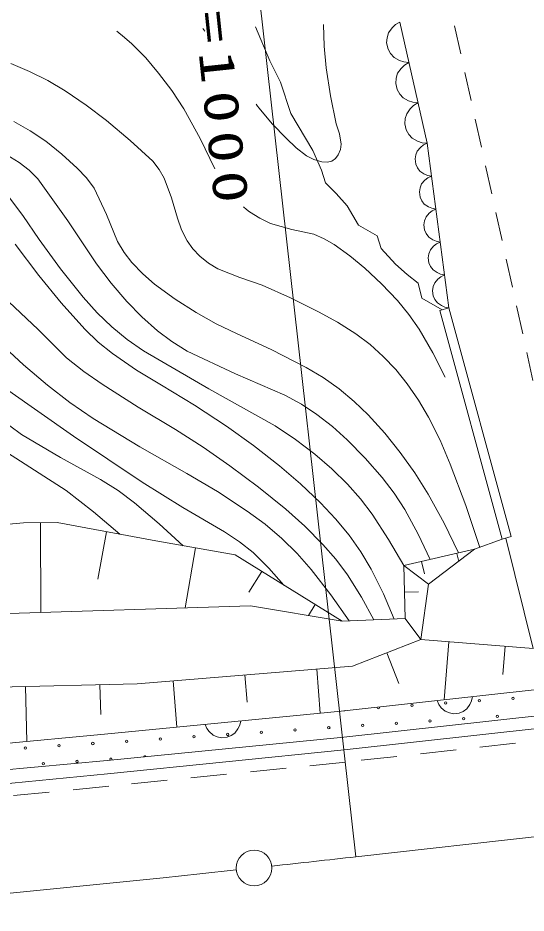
# Model space of a CAD drawing. Units: millimetres, scale not verified. Extents: x 40000 to 680000, y 20000 to 380000.
# Drawn here: x 361158 to 382430, y 276579 to 314044 of the extents above; entities that cross this region are included whole.
import ezdxf

# ---------------------------------------------------------------- set-up
doc = ezdxf.new("R2010")
doc.units = ezdxf.units.MM
doc.header["$LTSCALE"] = 1000
doc.linetypes.add('USER1', pattern=[2.5, 1.5, -1])
doc.linetypes.add('USER3', pattern=[2, 1.2, -0.8])
for name, color, linetype, lineweight in [('S-BGD', 1, 'Continuous', 13), ('S-BGD-HTXT', 6, 'Continuous', 13), ('S-BMK', 3, 'Continuous', 13)]:
    doc.layers.add(name, color=color, linetype=linetype, lineweight=lineweight)
doc.styles.add('ＭＳ ゴシック', font='')
doc.styles.get('ＭＳ ゴシック').set_extended_font_data('MS Gothic')

msp = doc.modelspace()

# ---------------------------------------------------------------- linework, layer by layer
at = {"layer": 'S-BGD'}
for p, q in [((368939, 313547), (368898, 313599)), ((371710, 312241), (371101, 313671)), ((373952, 313764), (373977, 312855)), ((376821, 313622), (376672, 313416)), ((376963, 313761), (376821, 313622)), ((377143, 313868), (376963, 313761)), ((377143, 313868), (378284, 308798)), ((365623, 313225), (365303, 313482)), ((365923, 312959), (365623, 313225)), ((368979, 313494), (368939, 313547)), ((376672, 313416), (376613, 313207)), ((366507, 312368), (365923, 312959)), ((373977, 312855), (374061, 311949)), ((376613, 313207), (376594, 312994)), ((376594, 312994), (376653, 312732)), ((376653, 312732), (376761, 312548)), ((376761, 312548), (376904, 312385)), ((361648, 311807), (360859, 312133)), ((367047, 311736), (366507, 312368)), ((372152, 311359), (371710, 312241)), ((376904, 312385), (377127, 312262)), ((377127, 312262), (377314, 312202)), ((377314, 312202), (377523, 312178)), ((377523, 312178), (377343, 312071)), ((362410, 311427), (361648, 311807)), ((367603, 311005), (367047, 311736)), ((374061, 311949), (374242, 310780)), ((377053, 311726), (376993, 311517)), ((377201, 311932), (377053, 311726)), ((377343, 312071), (377201, 311932)), ((363140, 310995), (362410, 311427)), ((372589, 310038), (372152, 311359)), ((376993, 311517), (376974, 311304)), ((364022, 310394), (363140, 310995)), ((368108, 310240), (367603, 311005)), ((376974, 311304), (377033, 311042)), ((377033, 311042), (377141, 310858)), ((374242, 310780), (374485, 309610)), ((377141, 310858), (377285, 310695)), ((377285, 310695), (377508, 310572)), ((364865, 309747), (364022, 310394)), ((368786, 308993), (368108, 310240)), ((371194, 310346), (371127, 310432)), ((371262, 310260), (371194, 310346)), ((371801, 309613), (371262, 310260)), ((377582, 310243), (377433, 310036)), ((377508, 310572), (377694, 310512)), ((377724, 310381), (377582, 310243)), ((377694, 310512), (377904, 310488)), ((377904, 310488), (377724, 310381)), ((373500, 308501), (372589, 310038)), ((377433, 310036), (377373, 309827)), ((361677, 309319), (360991, 309709)), ((365856, 308917), (364865, 309747)), ((372387, 309004), (371801, 309613)), ((374485, 309610), (374616, 309189)), ((377373, 309827), (377355, 309615)), ((377355, 309615), (377414, 309353)), ((362324, 308882), (361677, 309319)), ((374616, 309189), (374686, 308758)), ((377414, 309353), (377522, 309168)), ((377522, 309168), (377665, 309005)), ((363002, 308344), (362324, 308882)), ((366801, 308047), (365856, 308917)), ((369406, 307727), (368786, 308993)), ((372805, 308608), (372387, 309004)), ((374686, 308758), (374658, 308530)), ((377665, 309005), (377888, 308882)), ((377888, 308882), (378074, 308822)), ((378132, 308726), (378009, 308625)), ((378074, 308822), (378284, 308798)), ((378284, 308798), (378132, 308726)), ((379200, 301909), (378284, 308798)), ((363642, 307759), (363002, 308344)), ((373244, 308275), (372805, 308608)), ((373862, 307678), (373500, 308501)), ((374658, 308530), (374570, 308308)), ((377875, 308471), (377813, 308308)), ((378009, 308625), (377875, 308471)), ((361208, 307999), (360671, 308321)), ((361626, 307674), (361208, 307999)), ((367067, 307704), (366801, 308047)), ((373546, 308123), (373244, 308275)), ((373874, 308026), (373546, 308123)), ((374102, 308010), (373874, 308026)), ((374300, 308052), (374102, 308010)), ((374453, 308154), (374300, 308052)), ((374570, 308308), (374453, 308154)), ((377813, 308308), (377783, 308139)), ((377783, 308139), (377811, 307926)), ((361998, 307310), (361626, 307674)), ((364027, 307350), (363642, 307759)), ((367276, 307337), (367067, 307704)), ((374040, 307145), (373862, 307678)), ((377811, 307926), (377884, 307771)), ((377884, 307771), (377987, 307630)), ((377987, 307630), (378156, 307516)), ((363242, 305556), (361998, 307310)), ((364354, 306915), (364027, 307350)), ((367583, 306512), (367276, 307337)), ((378192, 307247), (378059, 307093)), ((378156, 307516), (378301, 307455)), ((378316, 307348), (378192, 307247)), ((378301, 307455), (378467, 307421)), ((378467, 307421), (378316, 307348)), ((364869, 305821), (364354, 306915)), ((374475, 306694), (374040, 307145)), ((377996, 306930), (377966, 306761)), ((378059, 307093), (377996, 306930)), ((361368, 305771), (360635, 306741)), ((367833, 305663), (367583, 306512)), ((374946, 306176), (374475, 306694)), ((377966, 306761), (377994, 306548)), ((377994, 306548), (378067, 306393)), ((370729, 306023), (370598, 306132)), ((375418, 305367), (374946, 306176)), ((378067, 306393), (378170, 306252)), ((378170, 306252), (378340, 306138)), ((378340, 306138), (378485, 306077)), ((362048, 304769), (361368, 305771)), ((365333, 304693), (364869, 305821)), ((370856, 305925), (370729, 306023)), ((371279, 305656), (370856, 305925)), ((378242, 305715), (378179, 305552)), ((378375, 305869), (378242, 305715)), ((378499, 305970), (378375, 305869)), ((378485, 306077), (378650, 306043)), ((378650, 306043), (378499, 305970)), ((364446, 303753), (363242, 305556)), ((368011, 305172), (367833, 305663)), ((371729, 305440), (371279, 305656)), ((372630, 305187), (371729, 305440)), ((376193, 304924), (375418, 305367)), ((378179, 305552), (378149, 305384)), ((378149, 305384), (378177, 305170)), ((368238, 304720), (368011, 305172)), ((373543, 304994), (372630, 305187)), ((373982, 304804), (373543, 304994)), ((378177, 305170), (378251, 305015)), ((378251, 305015), (378353, 304874)), ((362948, 303541), (362048, 304769)), ((365609, 304231), (365333, 304693)), ((368480, 304379), (368238, 304720)), ((374398, 304558), (373982, 304804)), ((376370, 304391), (376193, 304924)), ((378353, 304874), (378523, 304760)), ((378523, 304760), (378668, 304699)), ((378682, 304592), (378559, 304492)), ((378668, 304699), (378834, 304665)), ((378834, 304665), (378682, 304592)), ((362032, 303267), (361049, 304570)), ((365931, 303809), (365609, 304231)), ((368772, 304073), (368480, 304379)), ((375056, 304086), (374398, 304558)), ((376957, 303732), (376370, 304391)), ((378425, 304337), (378362, 304174)), ((378559, 304492), (378425, 304337)), ((369137, 303783), (368772, 304073)), ((375675, 303569), (375056, 304086)), ((378362, 304174), (378332, 304006)), ((378332, 304006), (378361, 303792)), ((363893, 302354), (362948, 303541)), ((365062, 302940), (364446, 303753)), ((366385, 303329), (365931, 303809)), ((369534, 303543), (369137, 303783)), ((370447, 303173), (369534, 303543)), ((376381, 302916), (375675, 303569)), ((377457, 303302), (376957, 303732)), ((378361, 303792), (378434, 303637)), ((378434, 303637), (378537, 303497)), ((378537, 303497), (378706, 303382)), ((362972, 302119), (362032, 303267)), ((366880, 302894), (366385, 303329)), ((371388, 302857), (370447, 303173)), ((377907, 302940), (377457, 303302)), ((378742, 303114), (378608, 302959)), ((378706, 303382), (378851, 303321)), ((378865, 303214), (378742, 303114)), ((378851, 303321), (379017, 303287)), ((379017, 303287), (378865, 303214)), ((365722, 302169), (365062, 302940)), ((367740, 302276), (366880, 302894)), ((372572, 302331), (371388, 302857)), ((377044, 302220), (376381, 302916)), ((378071, 302317), (377907, 302940)), ((378546, 302797), (378515, 302628)), ((378608, 302959), (378546, 302797)), ((364476, 301707), (363893, 302354)), ((378515, 302628), (378544, 302414)), ((378544, 302414), (378617, 302259)), ((362008, 301007), (360778, 302157)), ((363955, 301013), (362972, 302119)), ((366343, 301539), (365722, 302169)), ((368627, 301714), (367740, 302276)), ((373734, 301749), (372572, 302331)), ((377525, 301633), (377044, 302220)), ((378921, 301833), (378071, 302317)), ((378617, 302259), (378720, 302119)), ((378720, 302119), (378889, 302004)), ((378889, 302004), (379034, 301943)), ((365093, 301111), (364476, 301707)), ((369461, 301246), (368627, 301714)), ((374542, 301308), (373734, 301749)), ((377950, 301019), (377525, 301633)), ((378814, 301804), (379200, 301909)), ((381425, 292229), (378814, 301804)), ((379034, 301943), (379200, 301909)), ((381811, 292334), (379200, 301909)), ((367008, 300949), (366343, 301539)), ((370314, 300837), (369461, 301246)), ((375310, 300820), (374542, 301308)), ((363188, 299823), (362008, 301007)), ((364519, 300479), (363955, 301013)), ((365732, 300586), (365093, 301111)), ((367608, 300497), (367008, 300949)), ((378524, 300024), (377950, 301019)), ((365116, 299996), (364519, 300479)), ((366409, 300108), (365732, 300586)), ((368242, 300094), (367608, 300497)), ((371789, 300148), (370314, 300837)), ((375900, 300373), (375310, 300820)), ((361391, 299530), (360423, 300438)), ((369155, 298516), (366409, 300108)), ((373231, 299408), (371789, 300148)), ((376452, 299878), (375900, 300373)), ((363915, 299248), (363188, 299823)), ((366123, 299307), (365116, 299996)), ((370268, 299146), (368242, 300094)), ((376978, 299326), (376452, 299878)), ((379043, 299003), (378524, 300024)), ((362393, 298671), (361391, 299530)), ((373937, 298990), (373231, 299408)), ((364679, 298720), (363915, 299248)), ((367163, 298669), (366123, 299307)), ((372330, 298250), (370268, 299146)), ((374609, 298522), (373937, 298990)), ((377458, 298735), (376978, 299326)), ((363337, 297948), (362393, 298671)), ((366198, 297746), (364679, 298720)), ((368549, 297833), (367163, 298669)), ((377927, 298051), (377458, 298735)), ((363481, 296545), (360637, 298532)), ((371933, 296974), (369155, 298516)), ((373023, 297873), (372330, 298250)), ((375236, 297996), (374609, 298522)), ((364315, 297275), (363337, 297948)), ((373673, 297450), (373023, 297873)), ((375817, 297430), (375236, 297996)), ((378346, 297334), (377927, 298051)), ((367749, 296823), (366198, 297746)), ((369890, 296954), (368549, 297833)), ((361305, 296614), (360287, 297365)), ((366264, 296098), (364315, 297275)), ((374323, 296939), (373673, 297450)), ((376511, 296664), (375817, 297430)), ((378827, 296365), (378346, 297334)), ((368911, 296084), (367749, 296823)), ((371020, 296150), (369890, 296954)), ((372778, 296405), (371933, 296974)), ((374938, 296380), (374323, 296939)), ((362947, 295645), (361305, 296614)), ((366355, 294612), (363481, 296545)), ((373582, 295792), (372778, 296405)), ((375691, 295613), (374938, 296380)), ((377158, 295861), (376511, 296664)), ((379254, 295370), (378827, 296365)), ((363179, 294265), (360001, 296297)), ((368235, 294978), (366264, 296098)), ((370033, 295299), (368911, 296084)), ((372107, 295304), (371020, 296150)), ((364622, 294726), (362947, 295645)), ((374296, 295178), (373582, 295792)), ((376399, 294808), (375691, 295613)), ((377768, 295006), (377158, 295861)), ((371226, 294410), (370033, 295299)), ((372988, 294550), (372107, 295304)), ((379901, 293636), (379254, 295370)), ((369512, 294217), (368235, 294978)), ((374961, 294527), (374296, 295178)), ((378329, 294118), (377768, 295006)), ((365353, 294263), (364622, 294726)), ((368064, 293552), (366355, 294612)), ((373830, 293751), (372988, 294550)), ((375504, 293914), (374961, 294527)), ((376902, 294152), (376399, 294808)), ((364325, 293370), (363179, 294265)), ((366042, 293756), (365353, 294263)), ((370758, 293404), (369512, 294217)), ((372372, 293481), (371226, 294410)), ((377349, 293470), (376902, 294152)), ((378994, 292899), (378329, 294118)), ((367077, 292877), (366042, 293756)), ((374452, 293086), (373830, 293751)), ((375992, 293273), (375504, 293914)), ((365428, 292432), (364325, 293370)), ((369809, 292540), (368064, 293552)), ((371505, 292852), (370758, 293404)), ((373170, 292767), (372372, 293481)), ((377912, 292437), (377349, 293470)), ((380491, 291884), (379901, 293636)), ((375021, 292389), (374452, 293086)), ((376675, 292219), (375992, 293273)), ((361395, 292911), (353046, 292156)), ((362809, 292919), (361395, 292911)), ((362102, 292915), (362123, 289157)), ((362809, 292919), (366932, 292152)), ((368070, 291954), (367077, 292877)), ((372205, 292259), (371505, 292852)), ((373929, 292009), (373170, 292767)), ((379606, 291651), (378994, 292899)), ((364870, 292536), (364501, 290549)), ((370428, 292123), (369809, 292540)), ((372844, 291629), (372205, 292259)), ((375510, 291693), (375021, 292389)), ((378418, 291381), (377912, 292437)), ((380273, 291804), (381425, 292229)), ((381425, 292229), (381811, 292334)), ((382720, 287653), (381584, 292273)), ((366932, 292152), (370251, 291575)), ((368592, 291864), (368155, 289351)), ((371001, 291665), (370428, 292123)), ((374468, 291392), (373929, 292009)), ((377310, 291128), (376675, 292219)), ((370251, 291575), (374727, 288797)), ((371668, 291008), (371001, 291665)), ((373440, 290957), (372844, 291629)), ((375942, 290974), (375510, 291693)), ((377310, 291128), (380273, 291804)), ((378352, 290347), (380273, 291804)), ((379532, 291635), (379609, 291300)), ((374958, 290738), (374468, 291392)), ((377362, 288904), (377310, 291128)), ((378352, 290347), (377310, 291128)), ((378051, 291297), (378171, 290772)), ((371370, 290880), (370829, 290008)), ((372289, 290310), (371668, 291008)), ((374257, 289901), (373440, 290957)), ((375536, 289807), (374958, 290738)), ((376455, 289939), (375942, 290974)), ((377336, 290016), (377920, 290030)), ((378031, 288033), (378352, 290347)), ((375025, 288809), (374257, 289901)), ((376059, 288851), (375536, 289807)), ((376910, 288886), (376455, 289939)), ((370891, 289440), (358191, 289030)), ((374727, 288797), (370891, 289440)), ((373608, 289491), (373323, 289032)), ((374727, 288797), (377362, 288904)), ((378031, 288033), (377362, 288904)), ((375168, 286917), (378031, 288033)), ((378031, 288033), (382720, 287653)), ((379203, 287938), (379006, 285510)), ((381548, 287748), (381452, 286562)), ((376599, 287475), (377100, 286192)), ((375168, 286917), (366154, 286177)), ((373666, 286793), (373817, 284949)), ((367657, 286300), (367816, 284360)), ((370661, 286547), (370754, 285411)), ((366154, 286177), (350548, 285784)), ((361472, 286059), (361530, 283758)), ((364594, 286137), (364625, 284885)), ((384204, 286082), (374694, 285035)), ((380192, 285641), (380151, 285462)), ((378776, 285311), (378701, 285476)), ((378881, 285176), (378776, 285311)), ((379045, 285028), (378881, 285176)), ((379954, 285128), (379800, 285020)), ((380078, 285307), (379954, 285128)), ((380151, 285462), (380078, 285307)), ((374694, 285035), (364786, 284063)), ((384324, 284989), (374808, 283941)), ((379219, 284956), (379045, 285028)), ((379399, 284923), (379219, 284956)), ((379631, 284949), (379399, 284923)), ((379800, 285020), (379631, 284949)), ((369066, 284309), (368993, 284476)), ((370443, 284445), (370368, 284290)), ((370486, 284622), (370443, 284445)), ((384410, 284480), (374815, 283417)), ((364786, 284063), (354826, 283132)), ((369170, 284173), (369066, 284309)), ((369332, 284023), (369170, 284173)), ((369505, 283949), (369332, 284023)), ((370087, 284006), (369917, 283937)), ((370242, 284112), (370087, 284006)), ((370368, 284290), (370242, 284112)), ((374808, 283941), (364888, 282967)), ((369685, 283914), (369505, 283949)), ((369917, 283937), (369685, 283914)), ((374815, 283417), (364913, 282403)), ((364888, 282967), (354922, 282036)), ((364913, 282403), (354963, 281443))]:
    msp.add_line(p, q, dxfattribs=at)
at = {"layer": 'S-BGD', "linetype": 'USER3'}
msp.add_line((384448, 291061), (379384, 313941), dxfattribs=at)
at = {"layer": 'S-BGD', "linetype": 'USER1'}
for p, q in [((384468, 283963), (374868, 282900)), ((374868, 282900), (364962, 281885)), ((364962, 281885), (355008, 280925))]:
    msp.add_line(p, q, dxfattribs=at)
at = {"layer": 'S-BGD'}
for centre in [(380475, 285467), (381886, 285562), (377653, 285279), (379064, 285373), (379817, 284715), (381228, 284809), (374173, 284337), (375584, 284432), (376995, 284526), (378406, 284620), (368528, 283960), (369939, 284054), (371351, 284148), (372762, 284243), (362884, 283582), (364295, 283677), (365706, 283771), (367117, 283865), (361473, 283488), (362226, 282830), (363637, 282924)]:
    msp.add_circle(centre, 49.8, dxfattribs=at)
for centre, start, end in [((376242, 285184), 161.2072, 31.361), ((374831, 285090), 238.9801, 313.5881), ((365048, 283018), 320.5544, 230.6564), ((366459, 283113), 15.6875, 175.5234)]:
    msp.add_arc(centre, 49.8, start, end, dxfattribs=at)
at = {"layer": 'S-BGD-HTXT'}
msp.add_line((375310, 278936), (371086, 316516), dxfattribs=at)
at = {"layer": 'S-BMK'}
msp.add_line((469674, 289543), (375310, 278936), dxfattribs=at)
msp.add_circle((371044, 278465), 746, dxfattribs=at)
for start, end in [(276.21078, 276.41373), (270.48122, 276.12485)]:
    msp.add_arc((263603, 1272677), 1000000, start, end, dxfattribs=at)

# ---------------------------------------------------------------- texts
at = {"layer": 'S-BGD-HTXT', "insert": (368349, 315936), "char_height": 1466, "attachment_point": 7, "rotation": 276, "style": 'ＭＳ ゴシック'}
msp.add_mtext('\\T1.25;\\W1.35;R=1000', dxfattribs=at)

doc.saveas('drawing.dxf')
